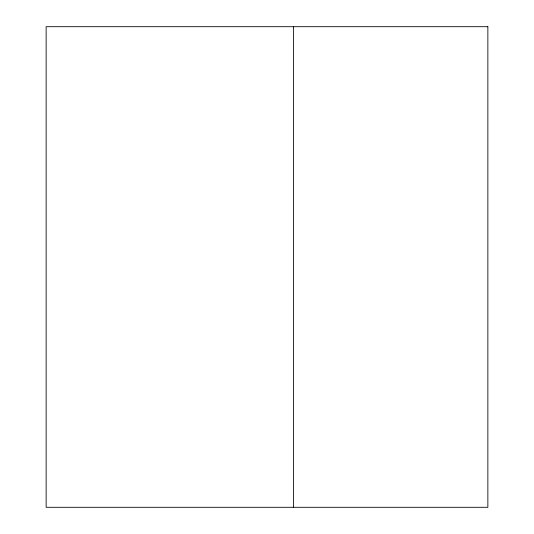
<?xml version="1.0" encoding="UTF-8"?>
<svg xmlns="http://www.w3.org/2000/svg" width="534" height="534" viewBox="0 0 534 534"><rect width="100%" height="100%" fill="white"/><g stroke="black" fill="none" stroke-linecap="round" stroke-linejoin="round"><path stroke-width="0.8" d="M293.506 26.7L293.506 507.3M487.862 26.7L46.138 26.7L46.138 507.3L487.862 507.3L487.862 26.7"/></g></svg>
